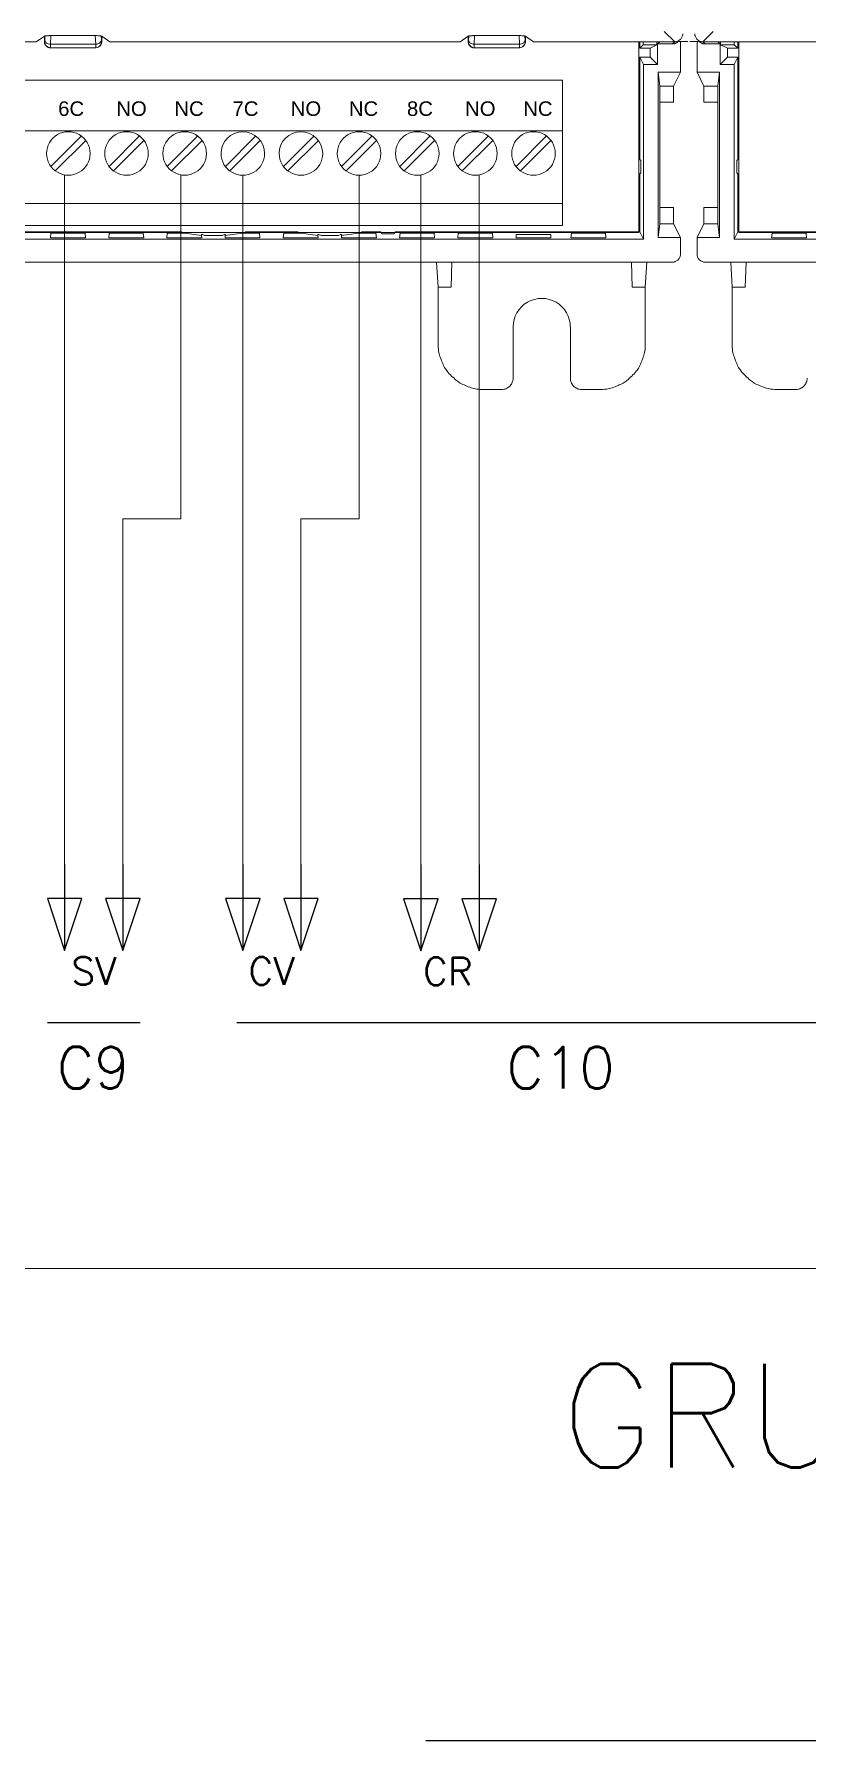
# Model space of a CAD drawing. Header units: inches. Extents: x 75782 to 87231, y -34126 to -18655.
# Drawn here: x 78664.5 to 78776.4, y -19951.6 to -19704.3 of the extents above; entities that cross this region are included whole.
import ezdxf
from ezdxf.enums import TextEntityAlignment as Align

# ---------------------------------------------------------------- set-up
doc = ezdxf.new("R2010")
doc.units = ezdxf.units.IN
doc.header["$MEASUREMENT"] = 0
doc.linetypes.add('DASHED', pattern=[19.05, 12.7, -6.35])
doc.layers.add('A-Cables 220V', color=6, linetype='Continuous', lineweight=18)
doc.layers.add('COMPONENTES', color=251, linetype='Continuous', lineweight=18)
doc.layers.add('TEXTOS', color=7, linetype='Continuous')
doc.styles.add('ARIAL', font='arial.ttf')
doc.styles.get("Standard").update_dxf_attribs({"font": 'ROMANS.SHX'})

# ---------------------------------------------------------------- blocks, each defined once
blk = doc.blocks.new('AK2-XM')
at = {"layer": 'COMPONENTES'}
for p, q in [((31780.46, 23261.06), (31781.96, 23262.56)), ((32014.65, 23262.56), (32016.15, 23261.06)), ((31779.63, 23261.06), (31779.63, 23256.63)), ((31780.46, 23261.06), (31800.9, 23261.06)), ((31782.62, 23261.06), (31780.46, 23261.06)), ((31780.46, 23261.06), (31780.79, 23260.73)), ((31780.79, 23260.73), (31782.95, 23260.73)), ((31782.95, 23260.73), (31782.62, 23261.06)), ((31782.95, 23257.76), (31782.95, 23260.73)), ((31783.03, 23261.06), (31783.03, 23260.63)), ((31783.03, 23260.63), (31785.02, 23260.63)), ((31783.03, 23260.63), (31784.02, 23260.13)), ((31784.02, 23260.13), (31785.52, 23260.13)), ((31784.02, 23260.13), (31784.02, 23258.83)), ((31785.02, 23261.06), (31785.02, 23260.63)), ((31785.02, 23260.63), (31785.52, 23260.13)), ((31785.52, 23260.13), (31785.52, 23261.06)), ((31785.66, 23261.06), (31785.66, 23233.4)), ((31872.94, 23261.06), (31923.67, 23261.06)), ((31924.85, 23261.85), (31923.67, 23261.06)), ((31924.92, 23261.9), (31924.85, 23261.85)), ((31924.85, 23261.85), (31924.85, 23261.01)), ((31924.85, 23261.01), (31924.86, 23261.02)), ((31924.89, 23261.26), (31924.92, 23261.9)), ((31925.68, 23260.18), (31925.69, 23260.19)), ((31932.32, 23260.18), (31925.68, 23260.18)), ((31925.69, 23260.19), (31932.31, 23260.19)), ((31925.72, 23260.68), (31925.79, 23261.94)), ((31925.72, 23260.68), (31932.28, 23260.68)), ((31932.21, 23261.94), (31925.79, 23261.94)), ((31932.28, 23260.68), (31932.21, 23261.94)), ((31932.32, 23260.18), (31932.31, 23260.19)), ((31933.07, 23261.9), (31933.15, 23261.85)), ((31933.11, 23261.26), (31933.07, 23261.9)), ((31933.15, 23261.01), (31933.13, 23261.02)), ((31933.15, 23261.85), (31934.32, 23261.06)), ((31933.15, 23261.85), (31933.15, 23261.01)), ((31934.32, 23261.06), (31985.06, 23261.06)), ((31986.24, 23261.85), (31985.06, 23261.06)), ((31986.31, 23261.9), (31986.24, 23261.85)), ((31986.24, 23261.01), (31986.24, 23261.85)), ((31986.24, 23261.01), (31986.25, 23261.02)), ((31986.28, 23261.26), (31986.31, 23261.9)), ((31987.07, 23260.18), (31987.08, 23260.19)), ((31987.07, 23260.18), (31993.71, 23260.18)), ((31987.08, 23260.19), (31993.69, 23260.19)), ((31987.11, 23260.68), (31987.17, 23261.94)), ((31987.11, 23260.68), (31993.67, 23260.68)), ((31993.6, 23261.94), (31987.17, 23261.94)), ((31993.67, 23260.68), (31993.6, 23261.94)), ((31993.71, 23260.18), (31993.69, 23260.19)), ((31994.49, 23261.26), (31994.46, 23261.9)), ((31994.46, 23261.9), (31994.53, 23261.85)), ((31994.53, 23261.01), (31994.52, 23261.02)), ((31994.53, 23261.85), (31995.71, 23261.06)), ((31994.53, 23261.01), (31994.53, 23261.85)), ((31995.71, 23261.06), (32016.15, 23261.06)), ((32010.95, 23233.4), (32010.95, 23261.06)), ((32011.09, 23260.13), (32011.09, 23261.06)), ((32011.09, 23260.13), (32011.59, 23260.63)), ((32012.59, 23260.13), (32011.09, 23260.13)), ((32011.59, 23260.63), (32011.59, 23261.06)), ((32013.58, 23260.63), (32011.59, 23260.63)), ((32012.59, 23260.13), (32013.58, 23260.63)), ((32012.59, 23258.83), (32012.59, 23260.13)), ((32013.58, 23260.63), (32013.58, 23261.06)), ((32013.66, 23260.73), (32013.99, 23261.06)), ((32013.66, 23260.73), (32015.82, 23260.73)), ((32013.66, 23257.76), (32013.66, 23260.73)), ((32016.15, 23261.06), (32013.99, 23261.06)), ((32015.82, 23260.73), (32016.15, 23261.06)), ((32016.98, 23256.63), (32016.98, 23261.06)), ((31784.02, 23258.83), (31782.95, 23257.76)), ((31782.95, 23257.76), (31784.98, 23257.76)), ((31785.52, 23258.83), (31784.02, 23258.83)), ((31784.98, 23257.76), (31785.52, 23258.83)), ((31784.98, 23257.76), (31784.98, 23232.44)), ((31785.52, 23243.98), (31785.52, 23258.83)), ((32011.09, 23243.98), (32011.09, 23258.83)), ((32011.09, 23258.83), (32011.63, 23257.76)), ((32011.09, 23258.83), (32012.59, 23258.83)), ((32011.63, 23257.76), (32011.63, 23232.44)), ((32011.63, 23257.76), (32013.66, 23257.76)), ((32013.66, 23257.76), (32012.59, 23258.83)), ((31779.63, 23256.63), (31782.86, 23256.63)), ((31779.63, 23256.63), (31780.62, 23254.63)), ((31782.62, 23254.63), (31782.86, 23256.63)), ((31782.86, 23256.63), (31782.86, 23232.69)), ((31898.85, 23255.5), (31999.91, 23255.5)), ((31999.91, 23234.45), (31999.91, 23255.5)), ((32013.74, 23256.63), (32013.74, 23232.69)), ((32016.98, 23256.63), (32013.74, 23256.63)), ((32013.74, 23256.63), (32013.99, 23254.63)), ((32015.98, 23254.63), (32016.98, 23256.63)), ((31780.62, 23254.63), (31782.62, 23254.63)), ((31780.62, 23254.63), (31780.62, 23252.28)), ((31782.62, 23252.28), (31782.62, 23254.63)), ((32013.99, 23254.63), (32015.98, 23254.63)), ((32013.99, 23254.63), (32013.99, 23252.28)), ((32015.98, 23254.63), (32015.98, 23252.28)), ((31780.62, 23252.28), (31782.62, 23252.28)), ((31782.62, 23237.03), (31782.62, 23252.28)), ((31999.91, 23237.61), (31999.91, 23251.29)), ((32013.99, 23252.28), (32013.99, 23237.03)), ((32013.99, 23252.28), (32015.98, 23252.28)), ((31898.85, 23248.13), (31999.91, 23248.13)), ((31925.8, 23242.98), (31930.22, 23247.4)), ((31926.43, 23242.34), (31930.85, 23246.77)), ((31934.22, 23242.98), (31938.64, 23247.4)), ((31934.85, 23242.34), (31939.27, 23246.77)), ((31942.64, 23242.98), (31947.06, 23247.4)), ((31943.27, 23242.34), (31947.69, 23246.77)), ((31951.06, 23242.98), (31955.48, 23247.4)), ((31951.69, 23242.34), (31956.12, 23246.77)), ((31959.49, 23242.98), (31963.91, 23247.4)), ((31960.12, 23242.34), (31964.54, 23246.77)), ((31967.91, 23242.98), (31972.33, 23247.4)), ((31968.54, 23242.34), (31972.96, 23246.77)), ((31976.33, 23242.98), (31980.75, 23247.4)), ((31976.96, 23242.34), (31981.38, 23246.77)), ((31984.75, 23242.98), (31989.17, 23247.4)), ((31985.38, 23242.34), (31989.8, 23246.77)), ((31993.17, 23242.98), (31997.59, 23247.4)), ((31993.8, 23242.34), (31998.23, 23246.77)), ((31785.52, 23243.98), (31785.37, 23243.83)), ((31785.37, 23243.83), (31785.37, 23242.08)), ((32011.24, 23243.83), (32011.09, 23243.98)), ((32011.24, 23242.08), (32011.24, 23243.83)), ((31785.52, 23241.93), (31785.37, 23242.08)), ((31785.52, 23233.51), (31785.52, 23241.93)), ((32011.24, 23242.08), (32011.09, 23241.93)), ((32011.09, 23233.51), (32011.09, 23241.93)), ((31780.62, 23237.03), (31782.62, 23237.03)), ((31780.62, 23234.68), (31780.62, 23237.03)), ((31782.62, 23234.68), (31782.62, 23237.03)), ((31898.85, 23237.61), (31999.91, 23237.61)), ((32013.99, 23237.03), (32015.98, 23237.03)), ((32013.99, 23237.03), (32013.99, 23234.68)), ((32015.98, 23237.03), (32015.98, 23234.68)), ((31779.63, 23232.69), (31780.62, 23234.68)), ((31780.62, 23234.68), (31782.62, 23234.68)), ((31782.62, 23234.68), (31782.86, 23232.69)), ((31785.52, 23233.51), (31784.98, 23232.44)), ((31813, 23233.51), (31785.52, 23233.51)), ((31785.66, 23233.4), (31898.3, 23233.4)), ((31790.48, 23233.33), (31790.42, 23232.66)), ((31795.42, 23233.33), (31790.48, 23233.33)), ((31795.48, 23232.66), (31795.42, 23233.33)), ((31887.27, 23233.4), (31999.91, 23233.4)), ((31898.85, 23234.45), (31999.91, 23234.45)), ((31944.69, 23233.51), (31916.65, 23233.51)), ((31925.8, 23233.33), (31925.74, 23232.66)), ((31930.74, 23233.33), (31925.8, 23233.33)), ((31930.8, 23232.66), (31930.74, 23233.33)), ((31934.23, 23233.33), (31934.17, 23232.66)), ((31939.17, 23233.33), (31934.23, 23233.33)), ((31939.23, 23232.66), (31939.17, 23233.33)), ((31942.6, 23232.66), (31942.65, 23233.33)), ((31942.65, 23233.33), (31945.14, 23233.33)), ((31945.14, 23233.33), (31944.69, 23233.51)), ((31947.63, 23233), (31945.14, 23233.33)), ((31947.62, 23233.11), (31947.63, 23233)), ((31947.62, 23233.11), (31947.73, 23233.11)), ((31947.63, 23233), (31947.66, 23232.66)), ((31948.1, 23232.96), (31947.73, 23233.11)), ((31948.1, 23232.96), (31950.58, 23232.96)), ((31950.58, 23232.96), (31950.95, 23233.11)), ((31951.06, 23233.11), (31950.95, 23233.11)), ((31951.05, 23233), (31951.03, 23232.66)), ((31951.05, 23233), (31953.54, 23233.33)), ((31951.06, 23233.11), (31951.05, 23233)), ((31953.54, 23233.33), (31953.99, 23233.51)), ((31956.03, 23233.33), (31953.54, 23233.33)), ((31961.55, 23233.51), (31953.99, 23233.51)), ((31956.08, 23232.66), (31956.03, 23233.33)), ((31959.45, 23232.66), (31959.51, 23233.33)), ((31959.51, 23233.33), (31962, 23233.33)), ((31962, 23233.33), (31961.55, 23233.51)), ((31964.48, 23233), (31962, 23233.33)), ((31964.47, 23233.11), (31964.48, 23233)), ((31964.47, 23233.11), (31964.59, 23233.11)), ((31964.48, 23233), (31964.51, 23232.66)), ((31964.96, 23232.96), (31964.59, 23233.11)), ((31967.43, 23232.96), (31964.96, 23232.96)), ((31967.43, 23232.96), (31967.81, 23233.11)), ((31967.92, 23233.11), (31967.81, 23233.11)), ((31967.91, 23233), (31967.88, 23232.66)), ((31967.91, 23233), (31970.4, 23233.33)), ((31967.92, 23233.11), (31967.91, 23233)), ((31970.4, 23233.33), (31970.85, 23233.51)), ((31972.88, 23233.33), (31970.4, 23233.33)), ((31973.6, 23233.51), (31970.85, 23233.51)), ((31972.94, 23232.66), (31972.88, 23233.33)), ((31973.6, 23233.51), (31973.75, 23233.22)), ((31973.75, 23233.22), (31975.5, 23233.22)), ((31975.65, 23233.51), (31975.5, 23233.22)), ((32000, 23233.51), (31975.65, 23233.51)), ((31976.37, 23233.33), (31976.31, 23232.66)), ((31981.31, 23233.33), (31976.37, 23233.33)), ((31981.37, 23232.66), (31981.31, 23233.33)), ((31984.8, 23233.33), (31984.74, 23232.66)), ((31989.74, 23233.33), (31984.8, 23233.33)), ((31989.8, 23232.66), (31989.74, 23233.33)), ((31993.21, 23233.13), (31993.17, 23232.66)), ((31998.19, 23233.13), (31993.21, 23233.13)), ((31998.23, 23232.66), (31998.19, 23233.13)), ((32011.09, 23233.51), (31999.42, 23233.51)), ((32010.95, 23233.4), (31999.42, 23233.4)), ((32001.13, 23232.66), (32001.19, 23233.33)), ((32001.19, 23233.33), (32006.13, 23233.33)), ((32006.13, 23233.33), (32006.19, 23232.66)), ((32011.09, 23233.51), (32011.63, 23232.44)), ((32013.99, 23234.68), (32013.74, 23232.69)), ((32013.99, 23234.68), (32015.98, 23234.68)), ((32016.98, 23232.69), (32015.98, 23234.68)), ((31782.86, 23232.69), (31779.63, 23232.69)), ((31779.63, 23232.69), (31779.63, 23230.28)), ((31784.98, 23232.44), (31898.4, 23232.44)), ((31790.42, 23232.66), (31795.48, 23232.66)), ((31886.59, 23232.44), (32000, 23232.44)), ((31925.74, 23232.66), (31930.8, 23232.66)), ((31934.17, 23232.66), (31939.23, 23232.66)), ((31947.66, 23232.66), (31942.6, 23232.66)), ((31951.03, 23232.66), (31956.08, 23232.66)), ((31964.51, 23232.66), (31959.45, 23232.66)), ((31967.88, 23232.66), (31972.94, 23232.66)), ((31976.31, 23232.66), (31981.37, 23232.66)), ((31984.74, 23232.66), (31989.8, 23232.66)), ((31993.17, 23232.66), (31998.23, 23232.66)), ((31999.42, 23232.44), (32011.63, 23232.44)), ((32006.19, 23232.66), (32001.13, 23232.66)), ((32013.74, 23232.69), (32016.98, 23232.69)), ((32016.98, 23232.69), (32016.98, 23230.28)), ((32015.82, 23229.12), (31780.79, 23229.12)), ((31784.72, 23225.52), (31784.5, 23229.12)), ((31786.72, 23229.12), (31786.6, 23225.52)), ((31981.89, 23225.52), (31981.67, 23229.12)), ((31983.77, 23225.52), (31983.89, 23229.12)), ((32009.89, 23229.12), (32010.01, 23225.52)), ((32011.89, 23225.52), (32012.11, 23229.12)), ((31784.72, 23217.3), (31784.72, 23225.52)), ((31784.72, 23225.52), (31786.6, 23225.52)), ((31981.89, 23225.52), (31981.89, 23217.3)), ((31983.77, 23225.52), (31981.89, 23225.52)), ((32010.01, 23225.52), (32011.89, 23225.52)), ((32011.89, 23217.3), (32011.89, 23225.52)), ((31992.74, 23212.33), (31992.74, 23219.73)), ((32001.04, 23219.73), (32001.04, 23212.33)), ((31793.91, 23210.67), (31791.35, 23210.67)), ((31988.52, 23210.67), (31991.08, 23210.67)), ((32002.7, 23210.67), (32005.26, 23210.67))]:
    blk.add_line(p, q, dxfattribs=at)
for centre, major_axis, start_param, end_param in [((31928.32, 23244.87), (2.23, 2.23), 5.497787, 8.63938), ((31936.75, 23244.87), (2.23, 2.23), 5.497787, 8.63938), ((31945.17, 23244.87), (2.23, 2.23), 5.497787, 8.63938), ((31953.59, 23244.87), (-2.23, 2.23), 3.926991, 7.068583), ((31962.01, 23244.87), (-2.23, 2.23), 3.926991, 7.068583), ((31970.43, 23244.87), (2.23, 2.23), 5.497787, 8.63938), ((31978.86, 23244.87), (2.23, 2.23), 5.497787, 8.63938), ((31987.28, 23244.87), (2.23, 2.23), 5.497787, 8.63938), ((31995.7, 23244.87), (2.23, 2.23), 5.497787, 8.63938), ((31928.32, 23244.87), (2.23, 2.23), 2.356194, 5.497787), ((31936.75, 23244.87), (-2.23, 2.23), 0.785398, 3.926991), ((31945.17, 23244.87), (2.23, 2.23), 2.356194, 5.497787), ((31953.59, 23244.87), (-2.23, 2.23), 0.785398, 3.926991), ((31962.01, 23244.87), (2.23, 2.23), 2.356194, 5.497787), ((31970.43, 23244.87), (2.23, 2.23), 2.356194, 5.497787), ((31978.86, 23244.87), (2.23, 2.23), 2.356194, 5.497787), ((31987.28, 23244.87), (2.23, 2.23), 2.356194, 5.497787), ((31995.7, 23244.87), (2.23, 2.23), 2.356194, 5.497787), ((31996.89, 23219.73), (2.93, 2.93), 5.497787, 8.63938)]:
    blk.add_ellipse(centre, major_axis=major_axis, ratio=1, start_param=start_param, end_param=end_param, dxfattribs=at)
for points in [[(31780.46, 23261.06), (31773.8, 23261.17), (31787.12, 23260.96), (31780.46, 23261.06)], [(31780.46, 23261.06), (31780.46, 23261.06), (31780.46, 23261.06), (31780.46, 23261.06)], [(32016.15, 23261.06), (32022.81, 23261.17), (32009.49, 23260.96), (32016.15, 23261.06)], [(32016.15, 23261.06), (32016.15, 23261.06), (32016.15, 23261.06), (32016.15, 23261.06)]]:
    blk.add_open_spline(points, degree=3, dxfattribs=at)
for points, knots in [([(31780.46, 23261.06), (31780.38, 23261.06), (31780.23, 23261.07), (31780.03, 23261.14), (31779.85, 23261.24), (31779.72, 23261.32), (31779.63, 23261.39), (31779.55, 23261.48), (31779.47, 23261.62), (31779.38, 23261.79), (31779.3, 23262), (31779.3, 23262.14), (31779.3, 23262.22)], [0, 0, 0, 0, 0.273484, 0.487793, 0.721609, 0.93584, 1.02062, 1.1054, 1.319632, 1.553447, 1.767756, 2.04124, 2.04124, 2.04124, 2.04124]), ([(31780.79, 23260.73), (31780.73, 23260.73), (31780.62, 23260.74), (31780.48, 23260.77), (31780.35, 23260.82), (31780.22, 23260.88), (31780.09, 23260.95), (31780.02, 23261.02), (31779.98, 23261.06)], [0, 0, 0, 0, 0.1099948, 0.1914019, 0.2754326, 0.3594664, 0.4409196, 0.541812, 0.541812, 0.541812, 0.541812]), ([(31924.85, 23261.01), (31924.85, 23260.96), (31924.86, 23260.87), (31924.89, 23260.77), (31924.92, 23260.7), (31924.93, 23260.67), (31924.94, 23260.65), (31924.95, 23260.63), (31924.96, 23260.62), (31924.97, 23260.59), (31924.99, 23260.57), (31925.01, 23260.55), (31925.02, 23260.53), (31925.03, 23260.51), (31925.04, 23260.5), (31925.06, 23260.48), (31925.08, 23260.45), (31925.1, 23260.43), (31925.12, 23260.42), (31925.14, 23260.4), (31925.16, 23260.38), (31925.17, 23260.37), (31925.19, 23260.35), (31925.21, 23260.34), (31925.23, 23260.32), (31925.25, 23260.31), (31925.28, 23260.3), (31925.3, 23260.29), (31925.32, 23260.27), (31925.34, 23260.26), (31925.36, 23260.25), (31925.38, 23260.24), (31925.41, 23260.23), (31925.44, 23260.22), (31925.47, 23260.21), (31925.5, 23260.2), (31925.53, 23260.2), (31925.57, 23260.19), (31925.62, 23260.18), (31925.66, 23260.18), (31925.68, 23260.18)], [0, 0, 0, 0, 0.169238, 0.301046, 0.359453, 0.409069, 0.423274, 0.438747, 0.463211, 0.492081, 0.527809, 0.561483, 0.581668, 0.60121, 0.627844, 0.656618, 0.690969, 0.724716, 0.751858, 0.778386, 0.805491, 0.832951, 0.860275, 0.887606, 0.915175, 0.942773, 0.970432, 0.998123, 1.025597, 1.052478, 1.077777, 1.103116, 1.136307, 1.170507, 1.209101, 1.246228, 1.281968, 1.317154, 1.375436, 1.445675, 1.445675, 1.445675, 1.445675]), ([(31924.89, 23261.26), (31924.89, 23261.24), (31924.89, 23261.19), (31924.88, 23261.14), (31924.88, 23261.1), (31924.88, 23261.08), (31924.88, 23261.07), (31924.87, 23261.06), (31924.87, 23261.05), (31924.87, 23261.05), (31924.87, 23261.04), (31924.87, 23261.04), (31924.87, 23261.03), (31924.87, 23261.03), (31924.86, 23261.02), (31924.86, 23261.02), (31924.86, 23261.02)], [0, 0, 0, 0, 0.0798094, 0.1520315, 0.1793754, 0.2042134, 0.2149888, 0.2262735, 0.233668, 0.2408636, 0.2452062, 0.249967, 0.2581475, 0.2663044, 0.2705451, 0.2746573, 0.2746573, 0.2746573, 0.2746573]), ([(31924.86, 23261.02), (31924.92, 23260.8), (31925.03, 23260.36), (31925.47, 23260.25), (31925.69, 23260.19)], [0, 0, 0, 0, 0.703844, 1.407324, 1.407324, 1.407324, 1.407324]), ([(31924.89, 23261.26), (31924.96, 23261.11), (31925.13, 23260.77), (31925.51, 23260.71), (31925.72, 23260.68)], [0, 0, 0, 0, 0.535699, 1.202825, 1.202825, 1.202825, 1.202825]), ([(31925.79, 23261.94), (31925.78, 23261.94), (31925.76, 23261.94), (31925.74, 23261.94), (31925.72, 23261.94), (31925.7, 23261.94), (31925.66, 23261.94), (31925.6, 23261.94), (31925.54, 23261.94), (31925.5, 23261.94), (31925.47, 23261.93), (31925.44, 23261.93), (31925.42, 23261.93), (31925.41, 23261.93), (31925.39, 23261.93), (31925.36, 23261.93), (31925.34, 23261.93), (31925.31, 23261.93), (31925.28, 23261.93), (31925.26, 23261.93), (31925.23, 23261.93), (31925.21, 23261.93), (31925.19, 23261.93), (31925.16, 23261.92), (31925.11, 23261.92), (31925.05, 23261.92), (31925, 23261.91), (31924.96, 23261.91), (31924.94, 23261.9), (31924.94, 23261.9), (31924.93, 23261.9), (31924.93, 23261.9), (31924.93, 23261.9), (31924.93, 23261.9), (31924.92, 23261.9)], [0, 0, 0, 0, 0.0350276, 0.0589202, 0.0684149, 0.0779537, 0.138618, 0.2170787, 0.2753862, 0.3275305, 0.3590296, 0.3882882, 0.4054112, 0.4230535, 0.4471006, 0.4725592, 0.5000329, 0.5276886, 0.5600518, 0.5926518, 0.6219083, 0.6481477, 0.6683952, 0.689347, 0.7562793, 0.8334478, 0.8848621, 0.9289375, 0.9438322, 0.9546407, 0.9559906, 0.9576927, 0.9612206, 0.9657864, 0.9657864, 0.9657864, 0.9657864]), ([(31925.72, 23260.68), (31925.72, 23260.63), (31925.72, 23260.54), (31925.71, 23260.43), (31925.71, 23260.36), (31925.71, 23260.32), (31925.7, 23260.27), (31925.7, 23260.24), (31925.7, 23260.21), (31925.69, 23260.2), (31925.69, 23260.19)], [0, 0, 0, 0, 0.1591969, 0.2999041, 0.351753, 0.4032306, 0.4467596, 0.4928857, 0.5228414, 0.5441218, 0.5441218, 0.5441218, 0.5441218]), ([(31932.21, 23261.94), (31932.4, 23261.94), (31932.69, 23261.94), (31932.98, 23261.91), (31933.07, 23261.9)], [0, 0, 0, 0, 0.6459799, 0.9648032, 0.9648032, 0.9648032, 0.9648032]), ([(31932.28, 23260.68), (31932.49, 23260.71), (31932.87, 23260.77), (31933.03, 23261.11), (31933.11, 23261.26)], [0, 0, 0, 0, 0.667126, 1.202825, 1.202825, 1.202825, 1.202825]), ([(31932.28, 23260.68), (31932.28, 23260.6), (31932.28, 23260.49), (31932.29, 23260.38), (31932.29, 23260.34), (31932.29, 23260.32), (31932.29, 23260.28), (31932.3, 23260.24), (31932.3, 23260.21), (31932.3, 23260.2), (31932.31, 23260.19)], [0, 0, 0, 0, 0.2454282, 0.3633833, 0.3756262, 0.3919422, 0.4360656, 0.4898353, 0.5223364, 0.5441007, 0.5441007, 0.5441007, 0.5441007]), ([(31932.31, 23260.19), (31932.53, 23260.25), (31932.96, 23260.36), (31933.08, 23260.8), (31933.13, 23261.02)], [0, 0, 0, 0, 0.70348, 1.407324, 1.407324, 1.407324, 1.407324]), ([(31932.32, 23260.18), (31932.54, 23260.24), (31932.98, 23260.35), (31933.09, 23260.79), (31933.15, 23261.01)], [0, 0, 0, 0, 0.704295, 1.408225, 1.408225, 1.408225, 1.408225]), ([(31933.11, 23261.26), (31933.11, 23261.23), (31933.11, 23261.18), (31933.11, 23261.13), (31933.12, 23261.1), (31933.12, 23261.08), (31933.12, 23261.07), (31933.12, 23261.07), (31933.12, 23261.06), (31933.12, 23261.05), (31933.13, 23261.04), (31933.13, 23261.04), (31933.13, 23261.03), (31933.13, 23261.03), (31933.13, 23261.02), (31933.13, 23261.02), (31933.13, 23261.02)], [0, 0, 0, 0, 0.1016477, 0.1687354, 0.1851351, 0.2016578, 0.2106815, 0.2206916, 0.2293681, 0.2380434, 0.243974, 0.250244, 0.2584713, 0.2664, 0.2705573, 0.2746602, 0.2746602, 0.2746602, 0.2746602]), ([(31987.07, 23260.18), (31987.04, 23260.18), (31986.99, 23260.18), (31986.94, 23260.19), (31986.91, 23260.2), (31986.89, 23260.2), (31986.87, 23260.21), (31986.85, 23260.21), (31986.82, 23260.22), (31986.79, 23260.23), (31986.76, 23260.25), (31986.73, 23260.26), (31986.7, 23260.28), (31986.68, 23260.29), (31986.66, 23260.3), (31986.64, 23260.32), (31986.62, 23260.33), (31986.6, 23260.34), (31986.58, 23260.36), (31986.56, 23260.37), (31986.54, 23260.39), (31986.52, 23260.4), (31986.51, 23260.42), (31986.49, 23260.43), (31986.46, 23260.46), (31986.43, 23260.5), (31986.39, 23260.54), (31986.36, 23260.59), (31986.34, 23260.63), (31986.32, 23260.67), (31986.3, 23260.7), (31986.29, 23260.73), (31986.28, 23260.75), (31986.27, 23260.78), (31986.27, 23260.81), (31986.26, 23260.83), (31986.25, 23260.86), (31986.25, 23260.89), (31986.24, 23260.94), (31986.24, 23260.99), (31986.24, 23261.01)], [0, 0, 0, 0, 0.094023, 0.158967, 0.17911, 0.19947, 0.22051, 0.243602, 0.276103, 0.310706, 0.353703, 0.396084, 0.42787, 0.458891, 0.486761, 0.513607, 0.534039, 0.555058, 0.588137, 0.623038, 0.652057, 0.677279, 0.694247, 0.711275, 0.765244, 0.827642, 0.887759, 0.946559, 1.005924, 1.061667, 1.091136, 1.120075, 1.151277, 1.183967, 1.216361, 1.24668, 1.273638, 1.299882, 1.361865, 1.446033, 1.446033, 1.446033, 1.446033]), ([(31986.28, 23261.26), (31986.28, 23261.24), (31986.28, 23261.19), (31986.27, 23261.14), (31986.27, 23261.1), (31986.27, 23261.08), (31986.26, 23261.06), (31986.26, 23261.04), (31986.26, 23261.03), (31986.25, 23261.02), (31986.25, 23261.02)], [0, 0, 0, 0, 0.0795567, 0.1500078, 0.1761271, 0.2018965, 0.2235071, 0.2462854, 0.2623018, 0.2747314, 0.2747314, 0.2747314, 0.2747314]), ([(31987.08, 23260.19), (31986.86, 23260.25), (31986.42, 23260.36), (31986.31, 23260.8), (31986.25, 23261.02)], [0, 0, 0, 0, 0.70348, 1.407324, 1.407324, 1.407324, 1.407324]), ([(31986.28, 23261.26), (31986.35, 23261.11), (31986.51, 23260.77), (31986.9, 23260.71), (31987.11, 23260.68)], [0, 0, 0, 0, 0.535699, 1.202825, 1.202825, 1.202825, 1.202825]), ([(31987.17, 23261.94), (31987.16, 23261.94), (31987.15, 23261.94), (31987.13, 23261.94), (31987.11, 23261.94), (31987.09, 23261.94), (31987.04, 23261.94), (31986.99, 23261.94), (31986.93, 23261.94), (31986.89, 23261.94), (31986.85, 23261.93), (31986.83, 23261.93), (31986.81, 23261.93), (31986.78, 23261.93), (31986.76, 23261.93), (31986.74, 23261.93), (31986.72, 23261.93), (31986.7, 23261.93), (31986.67, 23261.93), (31986.65, 23261.93), (31986.62, 23261.93), (31986.59, 23261.93), (31986.57, 23261.92), (31986.55, 23261.92), (31986.53, 23261.92), (31986.51, 23261.92), (31986.48, 23261.92), (31986.45, 23261.92), (31986.42, 23261.92), (31986.4, 23261.91), (31986.38, 23261.91), (31986.36, 23261.91), (31986.35, 23261.91), (31986.34, 23261.91), (31986.33, 23261.9), (31986.32, 23261.9), (31986.32, 23261.9), (31986.32, 23261.9), (31986.32, 23261.9), (31986.31, 23261.9), (31986.31, 23261.9)], [0, 0, 0, 0, 0.0350276, 0.0589202, 0.0684149, 0.0779537, 0.138618, 0.2170787, 0.2752781, 0.3266656, 0.3574004, 0.387407, 0.4108443, 0.4349268, 0.458881, 0.482581, 0.5042014, 0.526319, 0.5586406, 0.5921598, 0.6222787, 0.6516029, 0.6775844, 0.7024325, 0.7226681, 0.7435624, 0.7763696, 0.810892, 0.8392787, 0.866475, 0.886734, 0.907057, 0.9223462, 0.9374141, 0.9457606, 0.9531883, 0.9559527, 0.9587884, 0.9619681, 0.9657304, 0.9657304, 0.9657304, 0.9657304]), ([(31987.11, 23260.68), (31987.11, 23260.63), (31987.1, 23260.54), (31987.1, 23260.43), (31987.1, 23260.36), (31987.09, 23260.32), (31987.09, 23260.3), (31987.09, 23260.28), (31987.09, 23260.27), (31987.09, 23260.25), (31987.09, 23260.24), (31987.09, 23260.23), (31987.08, 23260.21), (31987.08, 23260.2), (31987.08, 23260.2), (31987.08, 23260.19), (31987.08, 23260.19)], [0, 0, 0, 0, 0.159822, 0.304906, 0.3594579, 0.4065267, 0.4228269, 0.4407771, 0.4575461, 0.4748099, 0.4865984, 0.4991523, 0.5155013, 0.5311002, 0.5379445, 0.5441055, 0.5441055, 0.5441055, 0.5441055]), ([(31993.6, 23261.94), (31993.79, 23261.94), (31994.08, 23261.94), (31994.37, 23261.91), (31994.46, 23261.9)], [0, 0, 0, 0, 0.6459799, 0.9648032, 0.9648032, 0.9648032, 0.9648032]), ([(31993.67, 23260.68), (31993.88, 23260.71), (31994.26, 23260.77), (31994.42, 23261.11), (31994.49, 23261.26)], [0, 0, 0, 0, 0.667126, 1.202825, 1.202825, 1.202825, 1.202825]), ([(31993.67, 23260.68), (31993.67, 23260.6), (31993.67, 23260.49), (31993.68, 23260.38), (31993.68, 23260.33), (31993.68, 23260.32), (31993.68, 23260.31), (31993.68, 23260.29), (31993.68, 23260.27), (31993.68, 23260.26), (31993.69, 23260.24), (31993.69, 23260.23), (31993.69, 23260.22), (31993.69, 23260.21), (31993.69, 23260.2), (31993.69, 23260.19), (31993.69, 23260.19)], [0, 0, 0, 0, 0.2459553, 0.3676017, 0.3807937, 0.396872, 0.4117036, 0.4295418, 0.4501037, 0.4709261, 0.485518, 0.499895, 0.5126625, 0.5256025, 0.5355748, 0.5440706, 0.5440706, 0.5440706, 0.5440706]), ([(31993.69, 23260.19), (31993.91, 23260.25), (31994.35, 23260.36), (31994.47, 23260.8), (31994.52, 23261.02)], [0, 0, 0, 0, 0.70348, 1.407324, 1.407324, 1.407324, 1.407324]), ([(31993.71, 23260.18), (31993.92, 23260.24), (31994.36, 23260.35), (31994.48, 23260.79), (31994.53, 23261.01)], [0, 0, 0, 0, 0.704295, 1.408225, 1.408225, 1.408225, 1.408225]), ([(31994.49, 23261.26), (31994.5, 23261.23), (31994.5, 23261.18), (31994.5, 23261.13), (31994.51, 23261.1), (31994.51, 23261.08), (31994.51, 23261.07), (31994.51, 23261.06), (31994.51, 23261.05), (31994.51, 23261.05), (31994.51, 23261.04), (31994.52, 23261.04), (31994.52, 23261.03), (31994.52, 23261.03), (31994.52, 23261.02), (31994.52, 23261.02), (31994.52, 23261.02)], [0, 0, 0, 0, 0.1015956, 0.1683184, 0.1846296, 0.2018392, 0.2132929, 0.2255192, 0.2332321, 0.2406574, 0.2452037, 0.2499939, 0.2565706, 0.2634612, 0.2692658, 0.2746187, 0.2746187, 0.2746187, 0.2746187]), ([(32016.64, 23261.07), (32016.6, 23261.03), (32016.52, 23260.96), (32016.39, 23260.88), (32016.26, 23260.82), (32016.13, 23260.77), (32015.98, 23260.74), (32015.88, 23260.73), (32015.82, 23260.73)], [0, 0, 0, 0, 0.204176, 0.35528, 0.511172, 0.667058, 0.818077, 1.02213, 1.02213, 1.02213, 1.02213]), ([(32017.31, 23262.22), (32017.31, 23262.14), (32017.31, 23262), (32017.23, 23261.79), (32017.14, 23261.62), (32017.05, 23261.48), (32016.98, 23261.39), (32016.89, 23261.32), (32016.76, 23261.24), (32016.58, 23261.14), (32016.38, 23261.07), (32016.23, 23261.06), (32016.15, 23261.06)], [0, 0, 0, 0, 0.273484, 0.487793, 0.721609, 0.93584, 1.02062, 1.1054, 1.319632, 1.553447, 1.767756, 2.04124, 2.04124, 2.04124, 2.04124]), ([(31780.79, 23229.12), (31780.71, 23229.12), (31780.56, 23229.12), (31780.36, 23229.2), (31780.18, 23229.29), (31780.05, 23229.37), (31779.96, 23229.45), (31779.88, 23229.54), (31779.8, 23229.67), (31779.71, 23229.84), (31779.63, 23230.05), (31779.63, 23230.2), (31779.63, 23230.28)], [0, 0, 0, 0, 0.273484, 0.487793, 0.721609, 0.93584, 1.02062, 1.1054, 1.319632, 1.553447, 1.767756, 2.04124, 2.04124, 2.04124, 2.04124]), ([(32015.82, 23229.12), (32015.9, 23229.12), (32016.05, 23229.12), (32016.25, 23229.2), (32016.43, 23229.29), (32016.56, 23229.37), (32016.65, 23229.45), (32016.72, 23229.54), (32016.81, 23229.67), (32016.9, 23229.84), (32016.98, 23230.05), (32016.98, 23230.2), (32016.98, 23230.28)], [0, 0, 0, 0, 0.273484, 0.487793, 0.721609, 0.93584, 1.02062, 1.1054, 1.319632, 1.553447, 1.767756, 2.04124, 2.04124, 2.04124, 2.04124]), ([(31791.35, 23210.67), (31791, 23210.68), (31790.37, 23210.69), (31789.48, 23210.93), (31788.69, 23211.23), (31788.06, 23211.51), (31787.63, 23211.76), (31787.2, 23212.1), (31786.66, 23212.62), (31786.14, 23213.16), (31785.8, 23213.59), (31785.55, 23214.02), (31785.28, 23214.64), (31784.97, 23215.43), (31784.73, 23216.33), (31784.72, 23216.95), (31784.72, 23217.3)], [0, 0, 0, 0, 1.171819, 2.089433, 3.092899, 4.011979, 4.376041, 4.764493, 5.830552, 6.896612, 7.285064, 7.649125, 8.568205, 9.571671, 10.489286, 11.661105, 11.661105, 11.661105, 11.661105]), ([(31981.89, 23217.3), (31981.89, 23216.95), (31981.9, 23216.33), (31982.15, 23215.43), (31982.45, 23214.64), (31982.73, 23214.02), (31982.98, 23213.59), (31983.31, 23213.16), (31983.84, 23212.62), (31984.38, 23212.1), (31984.8, 23211.76), (31985.23, 23211.51), (31985.86, 23211.23), (31986.65, 23210.93), (31987.55, 23210.69), (31988.17, 23210.68), (31988.52, 23210.67)], [0, 0, 0, 0, 1.171819, 2.089433, 3.092899, 4.011979, 4.376041, 4.764493, 5.830552, 6.896612, 7.285064, 7.649125, 8.568205, 9.571671, 10.489286, 11.661105, 11.661105, 11.661105, 11.661105]), ([(32005.26, 23210.67), (32005.61, 23210.68), (32006.24, 23210.69), (32007.13, 23210.93), (32007.92, 23211.23), (32008.55, 23211.51), (32008.98, 23211.76), (32009.4, 23212.1), (32009.95, 23212.62), (32010.47, 23213.16), (32010.81, 23213.59), (32011.06, 23214.02), (32011.33, 23214.64), (32011.64, 23215.43), (32011.88, 23216.33), (32011.89, 23216.95), (32011.89, 23217.3)], [0, 0, 0, 0, 1.171819, 2.089433, 3.092899, 4.011979, 4.376041, 4.764493, 5.830552, 6.896612, 7.285064, 7.649125, 8.568205, 9.571671, 10.489286, 11.661105, 11.661105, 11.661105, 11.661105]), ([(31795.57, 23212.33), (31795.57, 23212.21), (31795.56, 23212), (31795.46, 23211.71), (31795.32, 23211.46), (31795.2, 23211.27), (31795.1, 23211.14), (31794.97, 23211.04), (31794.78, 23210.92), (31794.53, 23210.79), (31794.24, 23210.68), (31794.03, 23210.67), (31793.91, 23210.67)], [0, 0, 0, 0, 0.390691, 0.696847, 1.03087, 1.336915, 1.458029, 1.579143, 1.885188, 2.21921, 2.525366, 2.916058, 2.916058, 2.916058, 2.916058]), ([(31991.08, 23210.67), (31991.2, 23210.67), (31991.41, 23210.68), (31991.7, 23210.79), (31991.95, 23210.92), (31992.15, 23211.04), (31992.27, 23211.14), (31992.38, 23211.27), (31992.5, 23211.46), (31992.63, 23211.71), (31992.74, 23212), (31992.74, 23212.21), (31992.74, 23212.33)], [0, 0, 0, 0, 0.390691, 0.696847, 1.03087, 1.336915, 1.458029, 1.579143, 1.885188, 2.21921, 2.525366, 2.916058, 2.916058, 2.916058, 2.916058]), ([(32001.04, 23212.33), (32001.04, 23212.21), (32001.05, 23212), (32001.15, 23211.71), (32001.28, 23211.46), (32001.4, 23211.27), (32001.51, 23211.14), (32001.64, 23211.04), (32001.83, 23210.92), (32002.08, 23210.79), (32002.37, 23210.68), (32002.58, 23210.67), (32002.7, 23210.67)], [0, 0, 0, 0, 0.390691, 0.696847, 1.03087, 1.336915, 1.458029, 1.579143, 1.885188, 2.21921, 2.525366, 2.916058, 2.916058, 2.916058, 2.916058])]:
    blk.add_open_spline(points, degree=3, knots=knots, dxfattribs=at)
at = {"layer": 'COMPONENTES', "linetype": 'Continuous', "style": 'ARIAL'}
for s, p in [('6C', (31926.84, 23250.31)), ('NO', (31935.26, 23250.31)), ('NC', (31943.68, 23250.31)), ('7C', (31952.1, 23250.31)), ('NO', (31960.53, 23250.31)), ('NC', (31968.95, 23250.31)), ('8C', (31977.37, 23250.31)), ('NO', (31985.79, 23250.31)), ('NC', (31994.21, 23250.31))]:
    blk.add_text(s, height=2.106, dxfattribs=at).set_placement(p)
blk = doc.blocks.new('Arrow-down')
for p, q in [((0, 0), (0, -12.5)), ((2.5, -5), (-2.5, -5)), ((-2.5, -5), (0, -12.5)), ((0, -12.5), (2.5, -5))]:
    blk.add_line(p, q)
at = {"flags": 4}
blk.add_attdef('NAME', text='', height=4, dxfattribs=at).set_placement((7.5, -17.5), align=Align.RIGHT)

msp = doc.modelspace()

# ---------------------------------------------------------------- linework, layer by layer
at = {"ltscale": 0.1}
for p, q in [((78666.41, -19847.53), (78679.83, -19847.53)), ((78693.85, -19847.53), (78793.82, -19847.53)), ((78393.2, -19883.02), (79487.99, -19883.49))]:
    msp.add_line(p, q, dxfattribs=at)
at = {"linetype": 'DASHED', "ltscale": 10}
msp.add_lwpolyline([(75961.35, -18972.04), (79991.25, -18972.04), (79991.25, -19951.61), (75961.35, -19951.61)], close=True, dxfattribs=at)
at = {"layer": 'A-Cables 220V'}
for p, q in [((78668.91, -19724.79), (78668.91, -19824.58)), ((78685.75, -19724.79), (78685.75, -19774.58)), ((78694.72, -19724.79), (78694.72, -19824.58)), ((78711.56, -19724.79), (78711.56, -19774.58)), ((78720.52, -19724.79), (78720.52, -19824.63)), ((78728.95, -19724.79), (78728.95, -19824.63)), ((78677.33, -19774.58), (78677.33, -19824.58)), ((78685.75, -19774.58), (78677.33, -19774.58)), ((78703.14, -19774.58), (78703.14, -19824.58)), ((78711.56, -19774.58), (78703.14, -19774.58))]:
    msp.add_line(p, q, dxfattribs=at)

# ---------------------------------------------------------------- block references
ref = msp.add_blockref('Arrow-down', (78668.91, -19824.58))
ref.add_attrib('NAME', 'SV', dxfattribs={"height": 4}).set_placement((78676.41, -19842.08), align=Align.RIGHT)
for p in [(78677.33, -19824.58), (78703.14, -19824.58), (78728.95, -19824.63)]:
    msp.add_blockref('Arrow-down', p)
ref = msp.add_blockref('Arrow-down', (78694.72, -19824.58))
ref.add_attrib('NAME', 'CV', dxfattribs={"height": 4}).set_placement((78702.22, -19842.08), align=Align.RIGHT)
ref = msp.add_blockref('Arrow-down', (78720.52, -19824.63))
ref.add_attrib('NAME', 'CR', dxfattribs={"height": 4}).set_placement((78728.02, -19842.13), align=Align.RIGHT)
at = {"layer": 'COMPONENTES'}
for p in [(46741.13, -42966.5), (46980.9, -42966.5)]:
    msp.add_blockref('AK2-XM', p, dxfattribs=at)

# ---------------------------------------------------------------- texts
at = {"layer": 'TEXTOS', "attachment_point": 1}
for s, width, gutter_width, heights, insert, char_height in [('C9', 12.0814, 1250, [0], (78667.79, -19851.08), 6), ('C10', 12.0814, 1250, [0], (78732.91, -19851.08), 6), ('GRUPO-2(TPC1.2)  ', 189.7321, 0, [22.09], (78740.73, -19896.99), 15)]:
    msp.add_mtext_dynamic_manual_height_columns(s, width=width, gutter_width=gutter_width, heights=heights, dxfattribs=dict(at, insert=insert, char_height=char_height))

doc.saveas('drawing.dxf')
